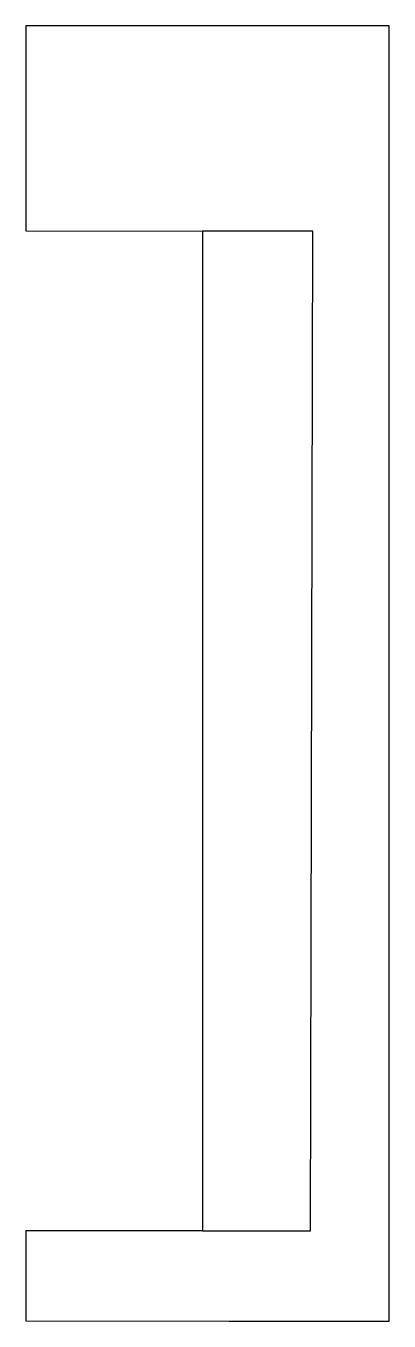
# Model space of a CAD drawing. Extents: x 34.4 to 47, y 25.1 to 70.2.
import ezdxf

# ---------------------------------------------------------------- set-up
doc = ezdxf.new("R2010")
doc.units = 0
doc.layers.get('0').update_dxf_attribs({"linetype": 'CONTINUOUS'})

msp = doc.modelspace()

# ---------------------------------------------------------------- linework, layer by layer
at = {"color": 7}
for p, q in [((47.03302, 70.231548), (34.382839, 70.231548)), ((34.382839, 70.231548), (34.382839, 63.089215)), ((47.03302, 25.081649), (47.03302, 70.231548)), ((34.382839, 63.089215), (40.531467, 63.081309)), ((40.531467, 63.081309), (40.531467, 28.231523)), ((34.382901, 28.231881), (34.380273, 25.087563)), ((40.531467, 28.231523), (34.382901, 28.231881)), ((34.380273, 25.087563), (41.4553, 25.081649)), ((41.4553, 25.081649), (47.03302, 25.081649))]:
    msp.add_line(p, q, dxfattribs=at)
at = {"color": 3}
for p, q in [((41.456371, 63.081309), (40.531467, 63.081309)), ((40.531467, 63.081309), (40.531467, 28.231523)), ((44.381265, 63.073826), (41.456371, 63.081309)), ((44.292111, 28.224269), (44.381265, 63.073826)), ((40.531467, 28.231523), (41.456563, 28.231523)), ((41.456563, 28.231523), (44.292111, 28.224269))]:
    msp.add_line(p, q, dxfattribs=at)

doc.saveas('drawing.dxf')
